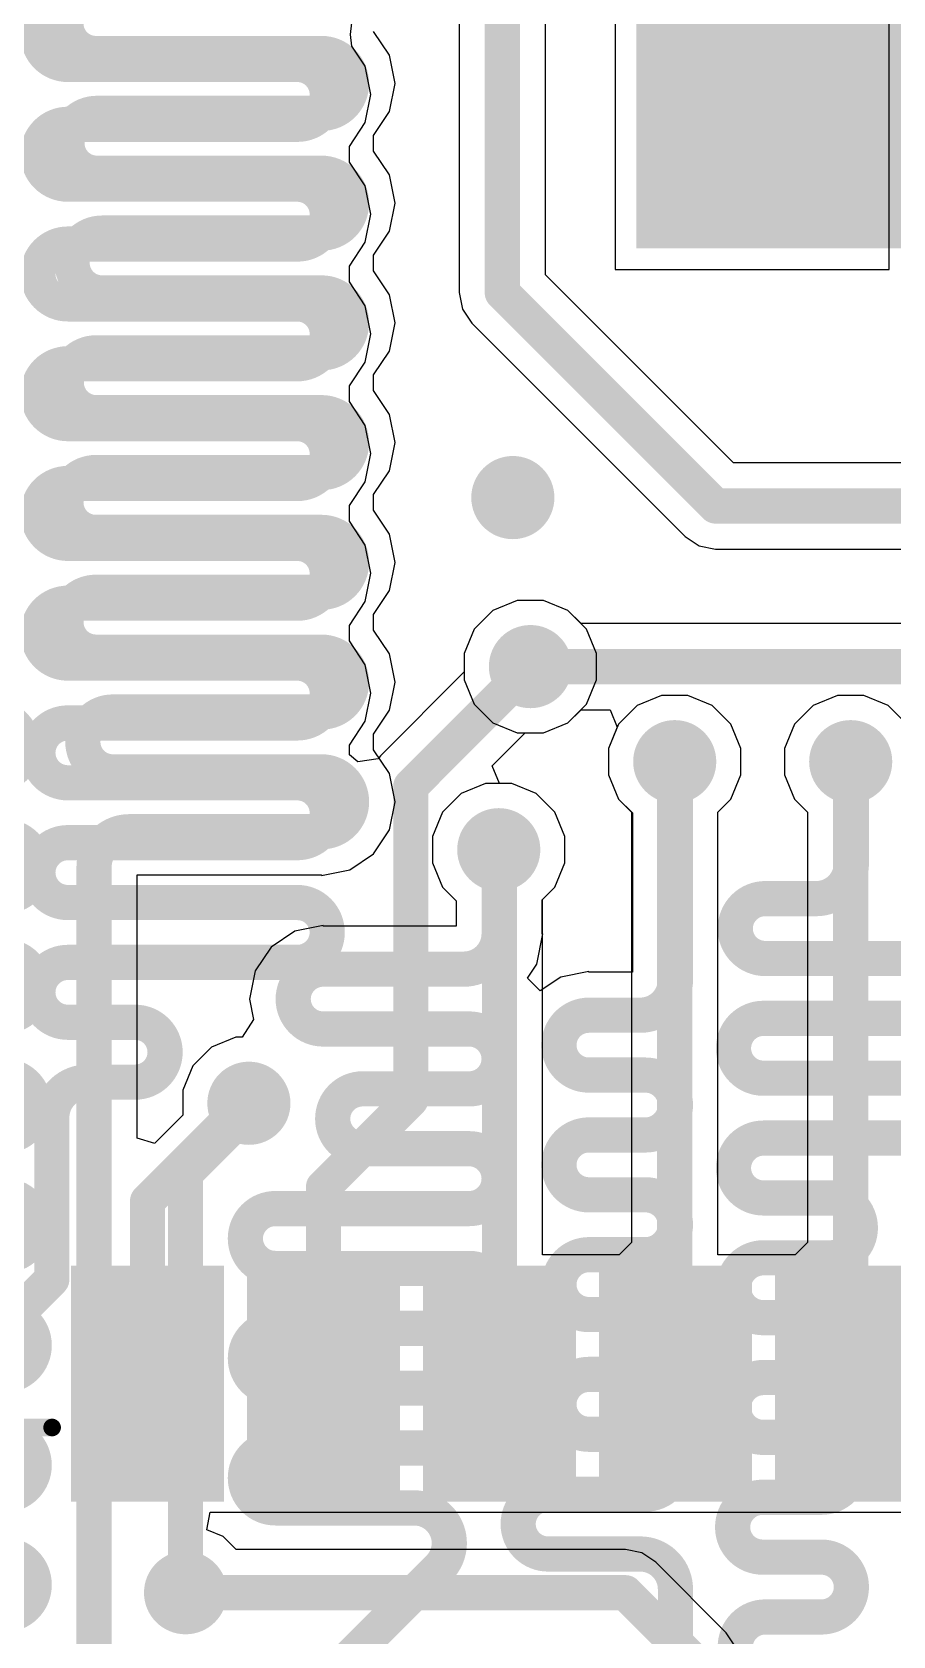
# Model space of a CAD drawing. Header units: millimetres. Extents: x -0.06 to 2.07, y -0.2 to 1.65.
# Drawn here: x 0.9334 to 1.178, y 0.5697 to 1.0252 of the extents above; entities that cross this region are included whole.
import ezdxf

# ---------------------------------------------------------------- set-up
doc = ezdxf.new("R2010")
doc.units = ezdxf.units.MM
doc.header["$MEASUREMENT"] = 0
for name, color, linetype in [('BottomLayer', 5, 'Continuous'), ('TopLayer', 1, 'Continuous'), ('TopOverlay', 2, 'Continuous'), ('TopPaste', 8, 'Continuous'), ('TopSolder', 216, 'Continuous'), ('ViaHoleLayer', 16, 'Continuous')]:
    doc.layers.add(name, color=color, linetype=linetype)

# ---------------------------------------------------------------- blocks, each defined once
blk = doc.blocks.new('41_SMD_M______5')
at = {"layer": 'TopLayer'}
for points in [[(-0.13189, 0.12244), (0.01378, 0.12244), (0.01378, -0.02323), (-0.13189, -0.02323)], [(-0.29252, -0.37913), (-0.29252, -0.32008), (-0.25709, -0.32008), (-0.25709, -0.37913)], [(-0.24252, -0.37913), (-0.24252, -0.32008), (-0.20709, -0.32008), (-0.20709, -0.37913)], [(-0.19252, -0.37913), (-0.19252, -0.32008), (-0.15709, -0.32008), (-0.15709, -0.37913)], [(-0.14252, -0.37913), (-0.14252, -0.32008), (-0.10709, -0.32008), (-0.10709, -0.37913)], [(-0.09252, -0.37913), (-0.09252, -0.32008), (-0.05709, -0.32008), (-0.05709, -0.37913)]]:
    blk.add_hatch(color=1, dxfattribs=at).paths.add_polyline_path(points)
at = {"layer": 'TopPaste'}
for points in [[(-0.13189, 0.12244), (0.01378, 0.12244), (0.01378, -0.02323), (-0.13189, -0.02323)], [(-0.29252, -0.37913), (-0.29252, -0.32008), (-0.25709, -0.32008), (-0.25709, -0.37913)], [(-0.24252, -0.37913), (-0.24252, -0.32008), (-0.20709, -0.32008), (-0.20709, -0.37913)], [(-0.19252, -0.37913), (-0.19252, -0.32008), (-0.15709, -0.32008), (-0.15709, -0.37913)], [(-0.14252, -0.37913), (-0.14252, -0.32008), (-0.10709, -0.32008), (-0.10709, -0.37913)], [(-0.09252, -0.37913), (-0.09252, -0.32008), (-0.05709, -0.32008), (-0.05709, -0.37913)]]:
    blk.add_hatch(color=8, dxfattribs=at).paths.add_polyline_path(points)
at = {"layer": 'TopSolder'}
for points in [[(-0.13589, 0.12644), (0.01778, 0.12644), (0.01778, -0.02723), (-0.13589, -0.02723)], [(-0.29652, -0.38313), (-0.29652, -0.31608), (-0.25309, -0.31608), (-0.25309, -0.38313)], [(-0.24652, -0.38313), (-0.24652, -0.31608), (-0.20309, -0.31608), (-0.20309, -0.38313)], [(-0.19652, -0.38313), (-0.19652, -0.31608), (-0.15309, -0.31608), (-0.15309, -0.38313)], [(-0.14652, -0.38313), (-0.14652, -0.31608), (-0.10309, -0.31608), (-0.10309, -0.38313)], [(-0.09652, -0.38313), (-0.09652, -0.31608), (-0.05309, -0.31608), (-0.05309, -0.38313)]]:
    blk.add_hatch(color=216, dxfattribs=at).paths.add_polyline_path(points)
at = {"layer": 'TopOverlay', "const_width": 0.005}
blk.add_lwpolyline([(-0.35684, -0.36208), (-0.30192, -0.36208)], dxfattribs=at)
at = {"layer": 'TopOverlay', "const_width": 0.0025}
blk.add_lwpolyline([(-0.30317, -0.36208, 1), (-0.30067, -0.36208, 1)], format="xyb", close=True, dxfattribs=at)

msp = doc.modelspace()

# ---------------------------------------------------------------- hatches: boundary and pattern name
at = {"layer": 'BottomLayer'}
h = msp.add_hatch(color=5, dxfattribs=at)
edge = h.paths.add_edge_path()
edge.add_arc((1.07, 0.893), 0.01181, 0, 360)
h = msp.add_hatch(color=5, dxfattribs=at)
edge = h.paths.add_edge_path()
edge.add_arc((1.075, 0.845), 0.01181, 0, 360)
h = msp.add_hatch(color=5, dxfattribs=at)
edge = h.paths.add_edge_path()
edge.add_arc((1.116, 0.818), 0.01181, 0, 360)
h = msp.add_hatch(color=5, dxfattribs=at)
edge = h.paths.add_edge_path()
edge.add_arc((1.166, 0.818), 0.01181, 0, 360)
h = msp.add_hatch(color=5, dxfattribs=at)
edge = h.paths.add_edge_path()
edge.add_arc((1.066, 0.793), 0.01181, 0, 360)
h = msp.add_hatch(color=5, dxfattribs=at)
edge = h.paths.add_edge_path()
edge.add_arc((0.995, 0.721), 0.01181, 0, 360)
h = msp.add_hatch(color=5, dxfattribs=at)
edge = h.paths.add_edge_path()
edge.add_arc((0.977, 0.582), 0.01181, 0, 360)
at = {"layer": 'TopLayer'}
h = msp.add_hatch(color=1, dxfattribs=at)
edge = h.paths.add_edge_path()
edge.add_arc((1.07, 0.893), 0.01181, 0, 360)
h = msp.add_hatch(color=1, dxfattribs=at)
edge = h.paths.add_edge_path()
edge.add_arc((1.075, 0.845), 0.01181, 0, 360)
h = msp.add_hatch(color=1, dxfattribs=at)
edge = h.paths.add_edge_path()
edge.add_arc((1.116, 0.818), 0.01181, 0, 360)
h = msp.add_hatch(color=1, dxfattribs=at)
edge = h.paths.add_edge_path()
edge.add_arc((1.166, 0.818), 0.01181, 0, 360)
h = msp.add_hatch(color=1, dxfattribs=at)
edge = h.paths.add_edge_path()
edge.add_arc((1.066, 0.793), 0.01181, 0, 360)
h = msp.add_hatch(color=1, dxfattribs=at)
edge = h.paths.add_edge_path()
edge.add_arc((0.995, 0.721), 0.01181, 0, 360)
h = msp.add_hatch(color=1, dxfattribs=at)
edge = h.paths.add_edge_path()
edge.add_arc((0.977, 0.582), 0.01181, 0, 360)
at = {"layer": 'ViaHoleLayer'}
h = msp.add_hatch(color=16, dxfattribs=at)
edge = h.paths.add_edge_path()
edge.add_arc((1.07, 0.893), 0.00591, 0, 360)
h = msp.add_hatch(color=16, dxfattribs=at)
edge = h.paths.add_edge_path()
edge.add_arc((1.075, 0.845), 0.00591, 0, 360)
h = msp.add_hatch(color=16, dxfattribs=at)
edge = h.paths.add_edge_path()
edge.add_arc((1.116, 0.818), 0.00591, 0, 360)
h = msp.add_hatch(color=16, dxfattribs=at)
edge = h.paths.add_edge_path()
edge.add_arc((1.166, 0.818), 0.00591, 0, 360)
h = msp.add_hatch(color=16, dxfattribs=at)
edge = h.paths.add_edge_path()
edge.add_arc((1.066, 0.793), 0.00591, 0, 360)
h = msp.add_hatch(color=16, dxfattribs=at)
edge = h.paths.add_edge_path()
edge.add_arc((0.995, 0.721), 0.00591, 0, 360)
h = msp.add_hatch(color=16, dxfattribs=at)
edge = h.paths.add_edge_path()
edge.add_arc((0.977, 0.582), 0.00591, 0, 360)

# ---------------------------------------------------------------- linework, layer by layer
at = {"layer": 'BottomLayer'}
for p, q in [((1.07924, 0.95628), (1.07924, 1.1)), ((1.05476, 1.09493), (1.05476, 0.95121)), ((1.03498, 1.01861), (1.03045, 1.02539)), ((1.03657, 1.01061), (1.03498, 1.01861)), ((1.03498, 1.00261), (1.03657, 1.01061)), ((1.03045, 0.99583), (1.03498, 1.00261)), ((1.03045, 0.99139), (1.03045, 0.99583)), ((1.03498, 0.98461), (1.03045, 0.99139)), ((1.03657, 0.97661), (1.03498, 0.98461)), ((1.03498, 0.96861), (1.03657, 0.97661)), ((1.03045, 0.96183), (1.03498, 0.96861)), ((1.03045, 0.95739), (1.03045, 0.96183)), ((1.03498, 0.95061), (1.03045, 0.95739)), ((1.13267, 0.90284), (1.07924, 0.95628)), ((1.03657, 0.94261), (1.03498, 0.95061)), ((1.05476, 0.95121), (1.0557, 0.94653)), ((1.0557, 0.94653), (1.05835, 0.94256)), ((1.03498, 0.93461), (1.03657, 0.94261)), ((1.05835, 0.94256), (1.11895, 0.88195)), ((1.03045, 0.92783), (1.03498, 0.93461)), ((1.03045, 0.92339), (1.03045, 0.92783)), ((1.03498, 0.91661), (1.03045, 0.92339)), ((1.03657, 0.90861), (1.03498, 0.91661)), ((1.03498, 0.90061), (1.03657, 0.90861)), ((1.52424, 0.90284), (1.13267, 0.90284)), ((1.03045, 0.89383), (1.03498, 0.90061)), ((1.03045, 0.88939), (1.03045, 0.89383)), ((1.03498, 0.88261), (1.03045, 0.88939)), ((1.03657, 0.87461), (1.03498, 0.88261)), ((1.11895, 0.88195), (1.12292, 0.8793)), ((1.12292, 0.8793), (1.12761, 0.87837)), ((1.03498, 0.86661), (1.03657, 0.87461)), ((1.12761, 0.87837), (1.52424, 0.87837)), ((1.03045, 0.85983), (1.03498, 0.86661)), ((1.06434, 0.86095), (1.05905, 0.85566)), ((1.07126, 0.86381), (1.06434, 0.86095)), ((1.07874, 0.86381), (1.07126, 0.86381)), ((1.08566, 0.86095), (1.07874, 0.86381)), ((1.08937, 0.85724), (1.08566, 0.86095)), ((1.03045, 0.85539), (1.03045, 0.85983)), ((1.595, 0.85724), (1.08937, 0.85724)), ((1.03498, 0.84861), (1.03045, 0.85539)), ((1.05905, 0.85566), (1.05619, 0.84874)), ((1.03657, 0.84061), (1.03498, 0.84861)), ((1.05619, 0.84874), (1.05619, 0.84126)), ((1.03498, 0.83261), (1.03657, 0.84061)), ((1.05619, 0.84126), (1.05905, 0.83434)), ((1.05905, 0.83434), (1.06434, 0.82905)), ((1.03045, 0.82583), (1.03498, 0.83261)), ((1.06434, 0.82905), (1.07126, 0.82619)), ((1.07874, 0.82619), (1.08566, 0.82905)), ((1.08566, 0.82905), (1.08937, 0.83276)), ((1.08937, 0.83276), (1.09763, 0.83276)), ((1.09763, 0.83276), (1.09968, 0.82776)), ((1.03045, 0.82139), (1.03045, 0.82583)), ((1.07126, 0.82619), (1.07874, 0.82619)), ((1.09968, 0.82776), (1.09719, 0.82174)), ((1.03498, 0.81461), (1.03045, 0.82139)), ((1.09719, 0.82174), (1.09719, 0.81426)), ((1.03657, 0.80661), (1.03498, 0.81461)), ((1.06226, 0.81181), (1.05534, 0.80895)), ((1.06974, 0.81181), (1.06226, 0.81181)), ((1.07666, 0.80895), (1.06974, 0.81181)), ((1.09719, 0.81426), (1.10005, 0.80734)), ((1.03498, 0.79861), (1.03657, 0.80661)), ((1.05534, 0.80895), (1.05005, 0.80366)), ((1.08195, 0.80366), (1.07666, 0.80895)), ((1.10005, 0.80734), (1.10396, 0.80344)), ((1.05005, 0.80366), (1.04719, 0.79674)), ((1.08481, 0.79674), (1.08195, 0.80366)), ((1.10396, 0.80344), (1.10396, 0.75824)), ((1.03045, 0.79183), (1.03498, 0.79861)), ((1.04719, 0.79674), (1.04719, 0.78926)), ((1.08481, 0.78926), (1.08481, 0.79674)), ((1.02367, 0.7873), (1.03045, 0.79183)), ((1.04719, 0.78926), (1.05005, 0.78234)), ((1.08195, 0.78234), (1.08481, 0.78926)), ((0.96323, 0.757), (0.96323, 0.78587)), ((0.96323, 0.78587), (1.01567, 0.78587)), ((1.01567, 0.78571), (1.02367, 0.7873)), ((1.01567, 0.78587), (1.01567, 0.78571)), ((1.05005, 0.78234), (1.05386, 0.77853)), ((1.07833, 0.77873), (1.08195, 0.78234)), ((1.05386, 0.77853), (1.05386, 0.77132)), ((1.07833, 0.76909), (1.07833, 0.77873)), ((1.00809, 0.7699), (1.00131, 0.76537)), ((1.01609, 0.77149), (1.00809, 0.7699)), ((1.01609, 0.77132), (1.01609, 0.77149)), ((1.05386, 0.77132), (1.01609, 0.77132)), ((1.00131, 0.76537), (0.99677, 0.75859)), ((1.07682, 0.7605), (1.07853, 0.76909)), ((1.07853, 0.76909), (1.07833, 0.76909)), ((0.96323, 0.71108), (0.96323, 0.757)), ((0.99677, 0.75859), (0.99518, 0.75059)), ((1.07416, 0.75651), (1.07682, 0.7605)), ((1.07776, 0.75291), (1.07416, 0.75651)), ((1.0836, 0.75681), (1.07776, 0.75291)), ((1.0916, 0.7584), (1.0836, 0.75681)), ((1.0916, 0.75824), (1.0916, 0.7584)), ((1.10396, 0.75824), (1.0916, 0.75824)), ((0.99518, 0.75059), (0.99633, 0.74481)), ((0.99633, 0.74481), (0.99308, 0.73981)), ((0.99126, 0.73981), (0.98434, 0.73695)), ((0.99308, 0.73981), (0.99126, 0.73981)), ((0.98434, 0.73695), (0.97905, 0.73166)), ((0.97905, 0.73166), (0.97619, 0.72474)), ((0.97619, 0.72474), (0.97619, 0.71758)), ((0.97619, 0.71758), (0.96835, 0.70974)), ((0.96823, 0.70957), (0.96323, 0.71108)), ((0.96835, 0.70974), (0.96823, 0.70957))]:
    msp.add_line(p, q, dxfattribs=at)
at = {"layer": 'BottomLayer', "const_width": 0.01}
for points in [[(1.067, 0.95121), (1.067, 1.1)], [(0.9515, 1.01911), (1.01567, 1.01911)], [(0.95181, 1.00211), (1.01567, 1.00211)], [(0.95181, 0.98511), (1.01567, 0.98511)], [(0.95327, 0.96811), (1.01567, 0.96811)], [(0.95327, 0.95111), (1.01567, 0.95111)], [(1.067, 0.95121), (1.12761, 0.89061)], [(0.95162, 0.93411), (1.01567, 0.93411)], [(0.95162, 0.91711), (1.01567, 0.91711)], [(0.9515, 0.90011), (1.01567, 0.90011)], [(1.065, 0.893), (1.07, 0.893)], [(1.12761, 0.89061), (1.53861, 0.89061)], [(0.9515, 0.88311), (1.01567, 0.88311)], [(0.95152, 0.86611), (1.01567, 0.86611)], [(0.95152, 0.84911), (1.01567, 0.84911)], [(1.075, 0.845), (1.595, 0.845)], [(0.95632, 0.83211), (1.01567, 0.83211)], [(0.95632, 0.81511), (1.01567, 0.81511)], [(1.1162, 0.796), (1.1162, 0.818)], [(1.1662, 0.80954), (1.1662, 0.818)], [(1.1662, 0.78911), (1.1662, 0.80954)], [(0.961, 0.79811), (1.01567, 0.79811)], [(1.0661, 0.79291), (1.0661, 0.793)], [(1.0661, 0.76909), (1.0661, 0.79291)], [(1.1162, 0.756), (1.1162, 0.796)], [(0.951, 0.757), (0.951, 0.78811)], [(1.1417, 0.77911), (1.1562, 0.77911)], [(1.1417, 0.76211), (1.1907, 0.76211)], [(0.951, 0.553), (0.951, 0.757)], [(1.01609, 0.75909), (1.0561, 0.75909)], [(1.01609, 0.74209), (1.0576, 0.74209)], [(1.0916, 0.746), (1.1062, 0.746)], [(1.1412, 0.74511), (1.1907, 0.74511)], [(1.0916, 0.729), (1.1077, 0.729)], [(1.02731, 0.72509), (1.0576, 0.72509)], [(1.1412, 0.72811), (1.1907, 0.72811)], [(0.995, 0.71908), (0.995, 0.721)], [(0.977, 0.70108), (0.995, 0.71908)], [(1.0916, 0.712), (1.1077, 0.712)], [(1.1412, 0.71111), (1.1907, 0.71111)], [(1.02731, 0.70809), (1.0576, 0.70809)], [(0.977, 0.582), (0.977, 0.70108)], [(1.0916, 0.695), (1.1077, 0.695)], [(1.1412, 0.69411), (1.16025, 0.69411)], [(1.0025, 0.69109), (1.0576, 0.69109)], [(1.0025, 0.67409), (1.0576, 0.67409)], [(1.0916, 0.678), (1.1077, 0.678)], [(1.1412, 0.67711), (1.16025, 0.67711)], [(1.0916, 0.661), (1.1077, 0.661)], [(1.1412, 0.66011), (1.1577, 0.66011)], [(1.0025, 0.65709), (1.0576, 0.65709)], [(1.0916, 0.644), (1.1077, 0.644)], [(1.1412, 0.64311), (1.1577, 0.64311)], [(1.0025, 0.64009), (1.0576, 0.64009)], [(1.0916, 0.627), (1.1077, 0.627)], [(1.1412, 0.62611), (1.1577, 0.62611)], [(1.0025, 0.62309), (1.0576, 0.62309)], [(1.08001, 0.61), (1.1077, 0.61)], [(1.0025, 0.60609), (1.04195, 0.60609)], [(1.14095, 0.60911), (1.1577, 0.60911)], [(1.08001, 0.593), (1.1062, 0.593)], [(1.14095, 0.59211), (1.1577, 0.59211)], [(1.04109, 0.58109), (1.04902, 0.58902)], [(1.1162, 0.578), (1.1162, 0.583)], [(1.034, 0.574), (1.04109, 0.58109)], [(1.1162, 0.5748), (1.1162, 0.578)], [(0.989, 0.529), (1.034, 0.574)], [(1.1162, 0.54249), (1.1162, 0.5748)], [(1.1417, 0.57511), (1.1577, 0.57511)]]:
    msp.add_lwpolyline(points, dxfattribs=at)
for points in [[(0.9515, 1.01911, -1), (0.9515, 1.03611)], [(1.01567, 1.01911, -1), (1.01567, 1.00211)], [(0.95181, 0.98511, -1), (0.95181, 1.00211)], [(1.01567, 0.98511, -1), (1.01567, 0.96811)], [(0.95327, 0.95111, -1), (0.95327, 0.96811)], [(1.01567, 0.95111, -1), (1.01567, 0.93411)], [(0.95162, 0.91711, -1), (0.95162, 0.93411)], [(1.01567, 0.91711, -1), (1.01567, 0.90011)], [(0.9515, 0.88311, -1), (0.9515, 0.90011)], [(1.01567, 0.88311, -1), (1.01567, 0.86611)], [(0.95152, 0.84911, -1), (0.95152, 0.86611)], [(1.01567, 0.84911, -1), (1.01567, 0.83211)], [(0.92232, 0.83074, -1), (0.92232, 0.81374)], [(0.95632, 0.81511, -1), (0.95632, 0.83211)], [(1.01567, 0.81511, -1), (1.01567, 0.79811)], [(0.9255, 0.79674, -1), (0.9255, 0.77974)], [(0.951, 0.78811, -0.414214), (0.961, 0.79811)], [(1.1662, 0.78911, -0.414214), (1.1562, 0.77911)], [(1.1417, 0.76211, -1), (1.1417, 0.77911)], [(1.0661, 0.76909, -0.414214), (1.0561, 0.75909)], [(0.9255, 0.76274, -1), (0.9255, 0.74574)], [(1.01609, 0.74209, -1), (1.01609, 0.75909)], [(1.1162, 0.756, -0.414214), (1.1062, 0.746)], [(1.0576, 0.74209, -1), (1.0576, 0.72509)], [(1.0916, 0.729, -1), (1.0916, 0.746)], [(1.1412, 0.72811, -1), (1.1412, 0.74511)], [(0.9255, 0.72874, -1), (0.9255, 0.71174)], [(1.1077, 0.729, -1), (1.1077, 0.712)], [(1.02731, 0.70809, -1), (1.02731, 0.72509)], [(1.0916, 0.695, -1), (1.0916, 0.712)], [(1.1412, 0.69411, -1), (1.1412, 0.71111)], [(1.0576, 0.70809, -1), (1.0576, 0.69109)], [(0.9255, 0.69474, -1), (0.9255, 0.67774)], [(1.1077, 0.695, -1), (1.1077, 0.678)], [(1.16025, 0.69411, -1), (1.16025, 0.67711)], [(1.0025, 0.67409, -1), (1.0025, 0.69109)], [(1.0576, 0.67409, -1), (1.0576, 0.65709)], [(1.0916, 0.661, -1), (1.0916, 0.678)], [(1.1412, 0.66011, -1), (1.1412, 0.67711)], [(0.9255, 0.66074, -1), (0.9255, 0.64374)], [(1.1077, 0.661, -1), (1.1077, 0.644)], [(1.1577, 0.66011, -1), (1.1577, 0.64311)], [(1.0025, 0.64009, -1), (1.0025, 0.65709)], [(1.0916, 0.627, -1), (1.0916, 0.644)], [(1.1412, 0.62611, -1), (1.1412, 0.64311)], [(1.0576, 0.64009, -1), (1.0576, 0.62309)], [(0.9255, 0.62674, -1), (0.9255, 0.60974)], [(1.1077, 0.627, -1), (1.1077, 0.61)], [(1.1577, 0.62611, -1), (1.1577, 0.60911)], [(1.0025, 0.60609, -1), (1.0025, 0.62309)], [(1.08001, 0.593, -1), (1.08001, 0.61)], [(1.04195, 0.60609, -0.668181), (1.04902, 0.58902)], [(1.14095, 0.59211, -1), (1.14095, 0.60911)], [(0.9255, 0.59274, -1), (0.9255, 0.57574)], [(1.1062, 0.593, -0.414214), (1.1162, 0.583)], [(1.1577, 0.59211, -1), (1.1577, 0.57511)], [(1.1417, 0.55811, -1), (1.1417, 0.57511)]]:
    msp.add_lwpolyline(points, format="xyb", dxfattribs=at)
at = {"layer": 'BottomLayer', "const_width": 0.005}
for points in [[(0.949, 1.01911, 1), (0.954, 1.01911, 1)], [(0.949, 1.01911, 1), (0.954, 1.01911, 1)], [(1.01317, 1.01911, 1), (1.01817, 1.01911, 1)], [(1.01317, 1.01911, 1), (1.01817, 1.01911, 1)], [(0.94931, 1.00211, 1), (0.95431, 1.00211, 1)], [(0.94931, 1.00211, 1), (0.95431, 1.00211, 1)], [(1.01317, 1.00211, 1), (1.01817, 1.00211, 1)], [(1.01317, 1.00211, 1), (1.01817, 1.00211, 1)], [(0.94931, 0.98511, 1), (0.95431, 0.98511, 1)], [(0.94931, 0.98511, 1), (0.95431, 0.98511, 1)], [(1.01317, 0.98511, 1), (1.01817, 0.98511, 1)], [(1.01317, 0.98511, 1), (1.01817, 0.98511, 1)], [(0.95077, 0.96811, 1), (0.95577, 0.96811, 1)], [(0.95077, 0.96811, 1), (0.95577, 0.96811, 1)], [(1.01317, 0.96811, 1), (1.01817, 0.96811, 1)], [(1.01317, 0.96811, 1), (1.01817, 0.96811, 1)], [(0.95077, 0.95111, 1), (0.95577, 0.95111, 1)], [(0.95077, 0.95111, 1), (0.95577, 0.95111, 1)], [(1.01317, 0.95111, 1), (1.01817, 0.95111, 1)], [(1.01317, 0.95111, 1), (1.01817, 0.95111, 1)], [(1.0645, 0.95121, 1), (1.0695, 0.95121, 1)], [(1.0645, 0.95121, 1), (1.0695, 0.95121, 1)], [(0.94912, 0.93411, 1), (0.95412, 0.93411, 1)], [(0.94912, 0.93411, 1), (0.95412, 0.93411, 1)], [(1.01317, 0.93411, 1), (1.01817, 0.93411, 1)], [(1.01317, 0.93411, 1), (1.01817, 0.93411, 1)], [(0.94912, 0.91711, 1), (0.95412, 0.91711, 1)], [(0.94912, 0.91711, 1), (0.95412, 0.91711, 1)], [(1.01317, 0.91711, 1), (1.01817, 0.91711, 1)], [(1.01317, 0.91711, 1), (1.01817, 0.91711, 1)], [(0.949, 0.90011, 1), (0.954, 0.90011, 1)], [(0.949, 0.90011, 1), (0.954, 0.90011, 1)], [(1.01317, 0.90011, 1), (1.01817, 0.90011, 1)], [(1.01317, 0.90011, 1), (1.01817, 0.90011, 1)], [(1.0625, 0.893, 1), (1.0675, 0.893, 1)], [(1.0675, 0.893, 1), (1.0725, 0.893, 1)], [(1.12511, 0.89061, 1), (1.13011, 0.89061, 1)], [(1.12511, 0.89061, 1), (1.13011, 0.89061, 1)], [(0.949, 0.88311, 1), (0.954, 0.88311, 1)], [(0.949, 0.88311, 1), (0.954, 0.88311, 1)], [(1.01317, 0.88311, 1), (1.01817, 0.88311, 1)], [(1.01317, 0.88311, 1), (1.01817, 0.88311, 1)], [(0.94902, 0.86611, 1), (0.95402, 0.86611, 1)], [(0.94902, 0.86611, 1), (0.95402, 0.86611, 1)], [(1.01317, 0.86611, 1), (1.01817, 0.86611, 1)], [(1.01317, 0.86611, 1), (1.01817, 0.86611, 1)], [(0.94902, 0.84911, 1), (0.95402, 0.84911, 1)], [(0.94902, 0.84911, 1), (0.95402, 0.84911, 1)], [(1.01317, 0.84911, 1), (1.01817, 0.84911, 1)], [(1.01317, 0.84911, 1), (1.01817, 0.84911, 1)], [(1.0725, 0.845, 1), (1.0775, 0.845, 1)], [(0.95382, 0.83211, 1), (0.95882, 0.83211, 1)], [(0.95382, 0.83211, 1), (0.95882, 0.83211, 1)], [(1.01317, 0.83211, 1), (1.01817, 0.83211, 1)], [(1.01317, 0.83211, 1), (1.01817, 0.83211, 1)], [(0.95382, 0.81511, 1), (0.95882, 0.81511, 1)], [(0.95382, 0.81511, 1), (0.95882, 0.81511, 1)], [(1.01317, 0.81511, 1), (1.01817, 0.81511, 1)], [(1.01317, 0.81511, 1), (1.01817, 0.81511, 1)], [(1.1137, 0.818, 1), (1.1187, 0.818, 1)], [(1.1637, 0.818, 1), (1.1687, 0.818, 1)], [(1.1637, 0.80954, 1), (1.1687, 0.80954, 1)], [(1.1637, 0.80954, 1), (1.1687, 0.80954, 1)], [(0.9585, 0.79811, 1), (0.9635, 0.79811, 1)], [(0.9585, 0.79811, 1), (0.9635, 0.79811, 1)], [(1.01317, 0.79811, 1), (1.01817, 0.79811, 1)], [(1.01317, 0.79811, 1), (1.01817, 0.79811, 1)], [(1.0636, 0.793, 1), (1.0686, 0.793, 1)], [(1.0636, 0.79291, 1), (1.0686, 0.79291, 1)], [(1.0636, 0.79291, 1), (1.0686, 0.79291, 1)], [(1.1137, 0.796, 1), (1.1187, 0.796, 1)], [(1.1137, 0.796, 1), (1.1187, 0.796, 1)], [(0.9485, 0.78811, 1), (0.9535, 0.78811, 1)], [(0.9485, 0.78811, 1), (0.9535, 0.78811, 1)], [(1.1637, 0.78911, 1), (1.1687, 0.78911, 1)], [(1.1637, 0.78911, 1), (1.1687, 0.78911, 1)], [(1.1392, 0.77911, 1), (1.1442, 0.77911, 1)], [(1.1392, 0.77911, 1), (1.1442, 0.77911, 1)], [(1.1537, 0.77911, 1), (1.1587, 0.77911, 1)], [(1.1537, 0.77911, 1), (1.1587, 0.77911, 1)], [(1.0636, 0.76909, 1), (1.0686, 0.76909, 1)], [(1.0636, 0.76909, 1), (1.0686, 0.76909, 1)], [(1.1392, 0.76211, 1), (1.1442, 0.76211, 1)], [(1.1392, 0.76211, 1), (1.1442, 0.76211, 1)], [(0.9485, 0.757, 1), (0.9535, 0.757, 1)], [(0.9485, 0.757, 1), (0.9535, 0.757, 1)], [(1.01359, 0.75909, 1), (1.01859, 0.75909, 1)], [(1.01359, 0.75909, 1), (1.01859, 0.75909, 1)], [(1.0536, 0.75909, 1), (1.0586, 0.75909, 1)], [(1.0536, 0.75909, 1), (1.0586, 0.75909, 1)], [(1.1137, 0.756, 1), (1.1187, 0.756, 1)], [(1.1137, 0.756, 1), (1.1187, 0.756, 1)], [(1.01359, 0.74209, 1), (1.01859, 0.74209, 1)], [(1.01359, 0.74209, 1), (1.01859, 0.74209, 1)], [(1.0551, 0.74209, 1), (1.0601, 0.74209, 1)], [(1.0551, 0.74209, 1), (1.0601, 0.74209, 1)], [(1.0891, 0.746, 1), (1.0941, 0.746, 1)], [(1.0891, 0.746, 1), (1.0941, 0.746, 1)], [(1.1037, 0.746, 1), (1.1087, 0.746, 1)], [(1.1037, 0.746, 1), (1.1087, 0.746, 1)], [(1.1387, 0.74511, 1), (1.1437, 0.74511, 1)], [(1.1387, 0.74511, 1), (1.1437, 0.74511, 1)], [(1.0891, 0.729, 1), (1.0941, 0.729, 1)], [(1.0891, 0.729, 1), (1.0941, 0.729, 1)], [(1.1052, 0.729, 1), (1.1102, 0.729, 1)], [(1.1052, 0.729, 1), (1.1102, 0.729, 1)], [(1.02481, 0.72509, 1), (1.02981, 0.72509, 1)], [(1.02481, 0.72509, 1), (1.02981, 0.72509, 1)], [(1.0551, 0.72509, 1), (1.0601, 0.72509, 1)], [(1.0551, 0.72509, 1), (1.0601, 0.72509, 1)], [(1.1387, 0.72811, 1), (1.1437, 0.72811, 1)], [(1.1387, 0.72811, 1), (1.1437, 0.72811, 1)], [(0.9925, 0.721, 1), (0.9975, 0.721, 1)], [(0.9925, 0.71908, 1), (0.9975, 0.71908, 1)], [(0.9925, 0.71908, 1), (0.9975, 0.71908, 1)], [(1.0891, 0.712, 1), (1.0941, 0.712, 1)], [(1.0891, 0.712, 1), (1.0941, 0.712, 1)], [(1.1052, 0.712, 1), (1.1102, 0.712, 1)], [(1.1052, 0.712, 1), (1.1102, 0.712, 1)], [(1.1387, 0.71111, 1), (1.1437, 0.71111, 1)], [(1.1387, 0.71111, 1), (1.1437, 0.71111, 1)], [(1.02481, 0.70809, 1), (1.02981, 0.70809, 1)], [(1.02481, 0.70809, 1), (1.02981, 0.70809, 1)], [(1.0551, 0.70809, 1), (1.0601, 0.70809, 1)], [(1.0551, 0.70809, 1), (1.0601, 0.70809, 1)], [(0.9745, 0.70108, 1), (0.9795, 0.70108, 1)], [(0.9745, 0.70108, 1), (0.9795, 0.70108, 1)], [(1.0891, 0.695, 1), (1.0941, 0.695, 1)], [(1.0891, 0.695, 1), (1.0941, 0.695, 1)], [(1.1052, 0.695, 1), (1.1102, 0.695, 1)], [(1.1052, 0.695, 1), (1.1102, 0.695, 1)], [(1.1387, 0.69411, 1), (1.1437, 0.69411, 1)], [(1.1387, 0.69411, 1), (1.1437, 0.69411, 1)], [(1.15775, 0.69411, 1), (1.16275, 0.69411, 1)], [(1.15775, 0.69411, 1), (1.16275, 0.69411, 1)], [(1, 0.69109, 1), (1.005, 0.69109, 1)], [(1, 0.69109, 1), (1.005, 0.69109, 1)], [(1.0551, 0.69109, 1), (1.0601, 0.69109, 1)], [(1.0551, 0.69109, 1), (1.0601, 0.69109, 1)], [(1, 0.67409, 1), (1.005, 0.67409, 1)], [(1, 0.67409, 1), (1.005, 0.67409, 1)], [(1.0551, 0.67409, 1), (1.0601, 0.67409, 1)], [(1.0551, 0.67409, 1), (1.0601, 0.67409, 1)], [(1.0891, 0.678, 1), (1.0941, 0.678, 1)], [(1.0891, 0.678, 1), (1.0941, 0.678, 1)], [(1.1052, 0.678, 1), (1.1102, 0.678, 1)], [(1.1052, 0.678, 1), (1.1102, 0.678, 1)], [(1.1387, 0.67711, 1), (1.1437, 0.67711, 1)], [(1.1387, 0.67711, 1), (1.1437, 0.67711, 1)], [(1.15775, 0.67711, 1), (1.16275, 0.67711, 1)], [(1.15775, 0.67711, 1), (1.16275, 0.67711, 1)], [(1.0891, 0.661, 1), (1.0941, 0.661, 1)], [(1.0891, 0.661, 1), (1.0941, 0.661, 1)], [(1.1052, 0.661, 1), (1.1102, 0.661, 1)], [(1.1052, 0.661, 1), (1.1102, 0.661, 1)], [(1.1387, 0.66011, 1), (1.1437, 0.66011, 1)], [(1.1387, 0.66011, 1), (1.1437, 0.66011, 1)], [(1.1552, 0.66011, 1), (1.1602, 0.66011, 1)], [(1.1552, 0.66011, 1), (1.1602, 0.66011, 1)], [(1, 0.65709, 1), (1.005, 0.65709, 1)], [(1, 0.65709, 1), (1.005, 0.65709, 1)], [(1.0551, 0.65709, 1), (1.0601, 0.65709, 1)], [(1.0551, 0.65709, 1), (1.0601, 0.65709, 1)], [(1.0891, 0.644, 1), (1.0941, 0.644, 1)], [(1.0891, 0.644, 1), (1.0941, 0.644, 1)], [(1.1052, 0.644, 1), (1.1102, 0.644, 1)], [(1.1052, 0.644, 1), (1.1102, 0.644, 1)], [(1.1387, 0.64311, 1), (1.1437, 0.64311, 1)], [(1.1387, 0.64311, 1), (1.1437, 0.64311, 1)], [(1.1552, 0.64311, 1), (1.1602, 0.64311, 1)], [(1.1552, 0.64311, 1), (1.1602, 0.64311, 1)], [(1, 0.64009, 1), (1.005, 0.64009, 1)], [(1, 0.64009, 1), (1.005, 0.64009, 1)], [(1.0551, 0.64009, 1), (1.0601, 0.64009, 1)], [(1.0551, 0.64009, 1), (1.0601, 0.64009, 1)], [(1.0891, 0.627, 1), (1.0941, 0.627, 1)], [(1.0891, 0.627, 1), (1.0941, 0.627, 1)], [(1.1052, 0.627, 1), (1.1102, 0.627, 1)], [(1.1052, 0.627, 1), (1.1102, 0.627, 1)], [(1.1387, 0.62611, 1), (1.1437, 0.62611, 1)], [(1.1387, 0.62611, 1), (1.1437, 0.62611, 1)], [(1.1552, 0.62611, 1), (1.1602, 0.62611, 1)], [(1.1552, 0.62611, 1), (1.1602, 0.62611, 1)], [(1, 0.62309, 1), (1.005, 0.62309, 1)], [(1, 0.62309, 1), (1.005, 0.62309, 1)], [(1.0551, 0.62309, 1), (1.0601, 0.62309, 1)], [(1.0551, 0.62309, 1), (1.0601, 0.62309, 1)], [(1.07751, 0.61, 1), (1.08251, 0.61, 1)], [(1.07751, 0.61, 1), (1.08251, 0.61, 1)], [(1.1052, 0.61, 1), (1.1102, 0.61, 1)], [(1.1052, 0.61, 1), (1.1102, 0.61, 1)], [(1, 0.60609, 1), (1.005, 0.60609, 1)], [(1, 0.60609, 1), (1.005, 0.60609, 1)], [(1.03945, 0.60609, 1), (1.04445, 0.60609, 1)], [(1.03945, 0.60609, 1), (1.04445, 0.60609, 1)], [(1.13845, 0.60911, 1), (1.14345, 0.60911, 1)], [(1.13845, 0.60911, 1), (1.14345, 0.60911, 1)], [(1.1552, 0.60911, 1), (1.1602, 0.60911, 1)], [(1.1552, 0.60911, 1), (1.1602, 0.60911, 1)], [(1.07751, 0.593, 1), (1.08251, 0.593, 1)], [(1.07751, 0.593, 1), (1.08251, 0.593, 1)], [(1.1037, 0.593, 1), (1.1087, 0.593, 1)], [(1.1037, 0.593, 1), (1.1087, 0.593, 1)], [(1.13845, 0.59211, 1), (1.14345, 0.59211, 1)], [(1.13845, 0.59211, 1), (1.14345, 0.59211, 1)], [(1.1552, 0.59211, 1), (1.1602, 0.59211, 1)], [(1.1552, 0.59211, 1), (1.1602, 0.59211, 1)], [(1.04652, 0.58902, 1), (1.05152, 0.58902, 1)], [(1.04652, 0.58902, 1), (1.05152, 0.58902, 1)], [(1.1137, 0.583, 1), (1.1187, 0.583, 1)], [(1.1137, 0.583, 1), (1.1187, 0.583, 1)], [(0.9745, 0.582, 1), (0.9795, 0.582, 1)], [(1.03859, 0.58109, 1), (1.04359, 0.58109, 1)], [(1.03859, 0.58109, 1), (1.04359, 0.58109, 1)], [(1.1137, 0.578, 1), (1.1187, 0.578, 1)], [(1.1137, 0.578, 1), (1.1187, 0.578, 1)], [(1.0315, 0.574, 1), (1.0365, 0.574, 1)], [(1.0315, 0.574, 1), (1.0365, 0.574, 1)], [(1.1137, 0.5748, 1), (1.1187, 0.5748, 1)], [(1.1137, 0.5748, 1), (1.1187, 0.5748, 1)], [(1.1392, 0.57511, 1), (1.1442, 0.57511, 1)], [(1.1392, 0.57511, 1), (1.1442, 0.57511, 1)], [(1.1552, 0.57511, 1), (1.1602, 0.57511, 1)], [(1.1552, 0.57511, 1), (1.1602, 0.57511, 1)]]:
    msp.add_lwpolyline(points, format="xyb", close=True, dxfattribs=at)
at = {"layer": 'TopLayer'}
for p, q in [((1.09911, 1.03561), (1.09911, 0.95777)), ((1.17694, 0.95777), (1.17694, 1.03561)), ((1.02383, 1.0245), (1.02427, 1.02781)), ((1.02427, 1.02119), (1.02383, 1.0245)), ((1.02807, 1.0155), (1.02427, 1.02119)), ((1.02966, 1.0075), (1.02807, 1.0155)), ((1.02807, 0.9995), (1.02966, 1.0075)), ((1.02354, 0.99272), (1.02807, 0.9995)), ((1.02354, 0.98828), (1.02354, 0.99272)), ((1.02807, 0.9815), (1.02354, 0.98828)), ((1.02966, 0.9735), (1.02807, 0.9815)), ((1.02807, 0.9655), (1.02966, 0.9735)), ((1.02354, 0.95872), (1.02807, 0.9655)), ((1.02354, 0.95428), (1.02354, 0.95872)), ((1.09911, 0.95777), (1.17694, 0.95777)), ((1.02807, 0.9475), (1.02354, 0.95428)), ((1.02966, 0.9395), (1.02807, 0.9475)), ((1.02807, 0.9315), (1.02966, 0.9395)), ((1.02354, 0.92472), (1.02807, 0.9315)), ((1.02354, 0.92028), (1.02354, 0.92472)), ((1.02807, 0.9135), (1.02354, 0.92028)), ((1.02966, 0.9055), (1.02807, 0.9135)), ((1.02807, 0.8975), (1.02966, 0.9055)), ((1.02354, 0.89072), (1.02807, 0.8975)), ((1.02354, 0.88628), (1.02354, 0.89072)), ((1.02807, 0.8795), (1.02354, 0.88628)), ((1.02966, 0.8715), (1.02807, 0.8795)), ((1.02807, 0.8635), (1.02966, 0.8715)), ((1.02354, 0.85672), (1.02807, 0.8635)), ((1.06434, 0.86095), (1.05905, 0.85566)), ((1.07126, 0.86381), (1.06434, 0.86095)), ((1.07874, 0.86381), (1.07126, 0.86381)), ((1.08566, 0.86095), (1.07874, 0.86381)), ((1.09095, 0.85566), (1.08566, 0.86095)), ((1.02354, 0.85228), (1.02354, 0.85672)), ((1.02807, 0.8455), (1.02354, 0.85228)), ((1.05905, 0.85566), (1.05619, 0.84874)), ((1.09381, 0.84874), (1.09095, 0.85566)), ((1.05619, 0.84874), (1.05619, 0.84349)), ((1.09381, 0.84126), (1.09381, 0.84874)), ((1.02966, 0.8375), (1.02807, 0.8455)), ((1.05619, 0.84349), (1.03235, 0.81965)), ((1.09095, 0.83434), (1.09381, 0.84126)), ((1.02807, 0.8295), (1.02966, 0.8375)), ((1.08566, 0.82905), (1.09095, 0.83434)), ((1.10534, 0.83395), (1.10005, 0.82866)), ((1.11226, 0.83681), (1.10534, 0.83395)), ((1.11974, 0.83681), (1.11226, 0.83681)), ((1.12666, 0.83395), (1.11974, 0.83681)), ((1.13195, 0.82866), (1.12666, 0.83395)), ((1.15534, 0.83395), (1.15005, 0.82866)), ((1.16226, 0.83681), (1.15534, 0.83395)), ((1.16974, 0.83681), (1.16226, 0.83681)), ((1.17666, 0.83395), (1.16974, 0.83681)), ((1.18195, 0.82866), (1.17666, 0.83395)), ((1.02354, 0.82272), (1.02807, 0.8295)), ((1.07874, 0.82619), (1.08566, 0.82905)), ((1.06411, 0.81681), (1.07349, 0.82619)), ((1.07349, 0.82619), (1.07874, 0.82619)), ((1.10005, 0.82866), (1.09719, 0.82174)), ((1.13481, 0.82174), (1.13195, 0.82866)), ((1.15005, 0.82866), (1.14719, 0.82174)), ((1.02354, 0.81993), (1.02354, 0.82272)), ((1.02599, 0.81792), (1.02354, 0.81993)), ((1.09719, 0.82174), (1.09719, 0.81426)), ((1.13481, 0.81426), (1.13481, 0.82174)), ((1.14719, 0.82174), (1.14719, 0.81426)), ((1.03177, 0.81879), (1.02599, 0.81792)), ((1.03235, 0.81965), (1.03177, 0.81879)), ((1.06619, 0.81181), (1.06411, 0.81681)), ((1.06974, 0.81181), (1.06619, 0.81181)), ((1.07666, 0.80895), (1.06974, 0.81181)), ((1.09719, 0.81426), (1.10005, 0.80734)), ((1.13195, 0.80734), (1.13481, 0.81426)), ((1.14719, 0.81426), (1.15005, 0.80734)), ((1.08195, 0.80366), (1.07666, 0.80895)), ((1.10005, 0.80734), (1.10376, 0.80363)), ((1.12824, 0.80363), (1.13195, 0.80734)), ((1.15005, 0.80734), (1.15376, 0.80363)), ((1.08481, 0.79674), (1.08195, 0.80366)), ((1.10376, 0.80363), (1.10376, 0.68146)), ((1.12824, 0.67792), (1.12824, 0.80363)), ((1.15376, 0.80363), (1.15376, 0.68146)), ((1.08481, 0.78926), (1.08481, 0.79674)), ((1.08195, 0.78234), (1.08481, 0.78926)), ((1.07843, 0.77883), (1.08195, 0.78234)), ((1.07843, 0.67792), (1.07843, 0.77883)), ((1.10376, 0.68146), (1.10023, 0.67792)), ((1.15376, 0.68146), (1.15023, 0.67792)), ((1.08648, 0.67792), (1.07843, 0.67792)), ((1.09148, 0.67792), (1.08648, 0.67792)), ((1.10023, 0.67792), (1.09148, 0.67792)), ((1.13648, 0.67792), (1.12824, 0.67792)), ((1.14148, 0.67792), (1.13648, 0.67792)), ((1.15023, 0.67792), (1.14148, 0.67792)), ((0.98302, 0.59987), (0.98402, 0.60487)), ((0.98402, 0.60487), (0.99091, 0.60487)), ((0.99091, 0.60487), (0.99091, 0.60487)), ((0.99091, 0.60487), (0.99148, 0.60487)), ((0.99148, 0.60487), (0.99148, 0.60487)), ((0.99148, 0.60487), (1.04091, 0.60487)), ((1.04091, 0.60487), (1.04091, 0.60487)), ((1.04091, 0.60487), (1.04148, 0.60487)), ((1.04148, 0.60487), (1.04148, 0.60487)), ((1.04148, 0.60487), (1.08648, 0.60487)), ((1.08648, 0.60487), (1.09091, 0.60487)), ((1.09091, 0.60487), (1.09591, 0.60487)), ((1.09591, 0.60487), (1.13648, 0.60487)), ((1.13648, 0.60487), (1.14091, 0.60487)), ((1.14091, 0.60487), (1.14591, 0.60487)), ((1.14591, 0.60487), (1.18648, 0.60487)), ((0.98766, 0.59795), (0.98302, 0.59987)), ((0.99137, 0.59424), (0.98766, 0.59795)), ((1.102, 0.59424), (0.99137, 0.59424)), ((1.10668, 0.5933), (1.102, 0.59424)), ((1.11065, 0.59065), (1.10668, 0.5933)), ((1.13065, 0.57065), (1.11065, 0.59065)), ((1.1333, 0.56668), (1.13065, 0.57065))]:
    msp.add_line(p, q, dxfattribs=at)
at = {"layer": 'TopLayer', "const_width": 0.01}
for points in [[(0.94354, 1.016, -1), (0.94354, 1.033)], [(1.00876, 1.016, -1), (1.00876, 0.999)], [(0.94354, 0.982, -1), (0.94354, 0.999)], [(1.00876, 0.982, -1), (1.00876, 0.965)], [(0.94354, 0.948, -1), (0.94354, 0.965)], [(1.00876, 0.948, -1), (1.00876, 0.931)], [(0.94354, 0.914, -1), (0.94354, 0.931)], [(1.00876, 0.914, -1), (1.00876, 0.897)], [(0.94354, 0.88, -1), (0.94354, 0.897)], [(1.00876, 0.88, -1), (1.00876, 0.863)], [(0.94354, 0.846, -1), (0.94354, 0.863)], [(1.00876, 0.846, -1), (1.00876, 0.829)], [(0.94354, 0.812, -1), (0.94354, 0.829)], [(1.00876, 0.812, -1), (1.00876, 0.795)], [(0.94354, 0.778, -1), (0.94354, 0.795)], [(1.00876, 0.778, -1), (1.00876, 0.761)], [(0.94354, 0.744, -1), (0.94354, 0.761)], [(0.96269, 0.744, -1), (0.96269, 0.727)], [(0.939, 0.717, -0.414214), (0.949, 0.727)]]:
    msp.add_lwpolyline(points, format="xyb", dxfattribs=at)
for points in [[(0.94354, 1.016), (1.00876, 1.016)], [(0.94354, 0.999), (1.00876, 0.999)], [(0.94354, 0.982), (1.00876, 0.982)], [(0.94354, 0.965), (1.00876, 0.965)], [(0.94354, 0.948), (1.00876, 0.948)], [(0.94354, 0.931), (1.00876, 0.931)], [(0.94354, 0.914), (1.00876, 0.914)], [(0.94354, 0.897), (1.00876, 0.897)], [(0.94354, 0.88), (1.00876, 0.88)], [(0.94354, 0.863), (1.00876, 0.863)], [(0.94354, 0.846), (1.00876, 0.846)], [(1.041, 0.811), (1.075, 0.845)], [(0.94354, 0.829), (1.00876, 0.829)], [(1.116, 0.64159), (1.116, 0.818)], [(1.166, 0.64159), (1.166, 0.818)], [(0.94354, 0.812), (1.00876, 0.812)], [(1.041, 0.722), (1.041, 0.811)], [(0.94354, 0.795), (1.00876, 0.795)], [(1.0662, 0.64139), (1.0662, 0.7928)], [(0.94354, 0.778), (1.00876, 0.778)], [(0.94354, 0.761), (1.00876, 0.761)], [(0.94354, 0.744), (0.96269, 0.744)], [(0.949, 0.727), (0.96269, 0.727)], [(0.9662, 0.6932), (0.994, 0.721)], [(0.994, 0.721), (0.995, 0.721)], [(1.0162, 0.6972), (1.041, 0.722)], [(0.939, 0.695), (0.939, 0.717)], [(1.0162, 0.64139), (1.0162, 0.6972)], [(0.939, 0.671), (0.939, 0.695)], [(0.9662, 0.64139), (0.9662, 0.6932)], [(0.926, 0.658), (0.939, 0.671)], [(0.977, 0.582), (1.102, 0.582)], [(1.102, 0.582), (1.122, 0.562)]]:
    msp.add_lwpolyline(points, dxfattribs=at)
at = {"layer": 'TopLayer', "const_width": 0.005}
for points in [[(0.94104, 1.016, 1), (0.94604, 1.016, 1)], [(0.94104, 1.016, 1), (0.94604, 1.016, 1)], [(1.00626, 1.016, 1), (1.01126, 1.016, 1)], [(1.00626, 1.016, 1), (1.01126, 1.016, 1)], [(0.94104, 0.999, 1), (0.94604, 0.999, 1)], [(0.94104, 0.999, 1), (0.94604, 0.999, 1)], [(1.00626, 0.999, 1), (1.01126, 0.999, 1)], [(1.00626, 0.999, 1), (1.01126, 0.999, 1)], [(0.94104, 0.982, 1), (0.94604, 0.982, 1)], [(0.94104, 0.982, 1), (0.94604, 0.982, 1)], [(1.00626, 0.982, 1), (1.01126, 0.982, 1)], [(1.00626, 0.982, 1), (1.01126, 0.982, 1)], [(0.94104, 0.965, 1), (0.94604, 0.965, 1)], [(0.94104, 0.965, 1), (0.94604, 0.965, 1)], [(1.00626, 0.965, 1), (1.01126, 0.965, 1)], [(1.00626, 0.965, 1), (1.01126, 0.965, 1)], [(0.94104, 0.948, 1), (0.94604, 0.948, 1)], [(0.94104, 0.948, 1), (0.94604, 0.948, 1)], [(1.00626, 0.948, 1), (1.01126, 0.948, 1)], [(1.00626, 0.948, 1), (1.01126, 0.948, 1)], [(0.94104, 0.931, 1), (0.94604, 0.931, 1)], [(0.94104, 0.931, 1), (0.94604, 0.931, 1)], [(1.00626, 0.931, 1), (1.01126, 0.931, 1)], [(1.00626, 0.931, 1), (1.01126, 0.931, 1)], [(0.94104, 0.914, 1), (0.94604, 0.914, 1)], [(0.94104, 0.914, 1), (0.94604, 0.914, 1)], [(1.00626, 0.914, 1), (1.01126, 0.914, 1)], [(1.00626, 0.914, 1), (1.01126, 0.914, 1)], [(0.94104, 0.897, 1), (0.94604, 0.897, 1)], [(0.94104, 0.897, 1), (0.94604, 0.897, 1)], [(1.00626, 0.897, 1), (1.01126, 0.897, 1)], [(1.00626, 0.897, 1), (1.01126, 0.897, 1)], [(0.94104, 0.88, 1), (0.94604, 0.88, 1)], [(0.94104, 0.88, 1), (0.94604, 0.88, 1)], [(1.00626, 0.88, 1), (1.01126, 0.88, 1)], [(1.00626, 0.88, 1), (1.01126, 0.88, 1)], [(0.94104, 0.863, 1), (0.94604, 0.863, 1)], [(0.94104, 0.863, 1), (0.94604, 0.863, 1)], [(1.00626, 0.863, 1), (1.01126, 0.863, 1)], [(1.00626, 0.863, 1), (1.01126, 0.863, 1)], [(0.94104, 0.846, 1), (0.94604, 0.846, 1)], [(0.94104, 0.846, 1), (0.94604, 0.846, 1)], [(1.00626, 0.846, 1), (1.01126, 0.846, 1)], [(1.00626, 0.846, 1), (1.01126, 0.846, 1)], [(1.0725, 0.845, 1), (1.0775, 0.845, 1)], [(0.94104, 0.829, 1), (0.94604, 0.829, 1)], [(0.94104, 0.829, 1), (0.94604, 0.829, 1)], [(1.00626, 0.829, 1), (1.01126, 0.829, 1)], [(1.00626, 0.829, 1), (1.01126, 0.829, 1)], [(1.1135, 0.818, 1), (1.1185, 0.818, 1)], [(1.1635, 0.818, 1), (1.1685, 0.818, 1)], [(0.94104, 0.812, 1), (0.94604, 0.812, 1)], [(0.94104, 0.812, 1), (0.94604, 0.812, 1)], [(1.00626, 0.812, 1), (1.01126, 0.812, 1)], [(1.00626, 0.812, 1), (1.01126, 0.812, 1)], [(1.0385, 0.811, 1), (1.0435, 0.811, 1)], [(1.0385, 0.811, 1), (1.0435, 0.811, 1)], [(0.94104, 0.795, 1), (0.94604, 0.795, 1)], [(0.94104, 0.795, 1), (0.94604, 0.795, 1)], [(1.00626, 0.795, 1), (1.01126, 0.795, 1)], [(1.00626, 0.795, 1), (1.01126, 0.795, 1)], [(1.0637, 0.7928, 1), (1.0687, 0.7928, 1)], [(0.94104, 0.778, 1), (0.94604, 0.778, 1)], [(0.94104, 0.778, 1), (0.94604, 0.778, 1)], [(1.00626, 0.778, 1), (1.01126, 0.778, 1)], [(1.00626, 0.778, 1), (1.01126, 0.778, 1)], [(0.94104, 0.761, 1), (0.94604, 0.761, 1)], [(0.94104, 0.761, 1), (0.94604, 0.761, 1)], [(1.00626, 0.761, 1), (1.01126, 0.761, 1)], [(1.00626, 0.761, 1), (1.01126, 0.761, 1)], [(0.94104, 0.744, 1), (0.94604, 0.744, 1)], [(0.94104, 0.744, 1), (0.94604, 0.744, 1)], [(0.96019, 0.744, 1), (0.96519, 0.744, 1)], [(0.96019, 0.744, 1), (0.96519, 0.744, 1)], [(0.9465, 0.727, 1), (0.9515, 0.727, 1)], [(0.9465, 0.727, 1), (0.9515, 0.727, 1)], [(0.96019, 0.727, 1), (0.96519, 0.727, 1)], [(0.96019, 0.727, 1), (0.96519, 0.727, 1)], [(0.9915, 0.721, 1), (0.9965, 0.721, 1)], [(0.9915, 0.721, 1), (0.9965, 0.721, 1)], [(0.9925, 0.721, 1), (0.9975, 0.721, 1)], [(1.0385, 0.722, 1), (1.0435, 0.722, 1)], [(1.0385, 0.722, 1), (1.0435, 0.722, 1)], [(0.9365, 0.717, 1), (0.9415, 0.717, 1)], [(0.9365, 0.717, 1), (0.9415, 0.717, 1)], [(1.0137, 0.6972, 1), (1.0187, 0.6972, 1)], [(1.0137, 0.6972, 1), (1.0187, 0.6972, 1)], [(0.9365, 0.695, 1), (0.9415, 0.695, 1)], [(0.9365, 0.695, 1), (0.9415, 0.695, 1)], [(0.9637, 0.6932, 1), (0.9687, 0.6932, 1)], [(0.9637, 0.6932, 1), (0.9687, 0.6932, 1)], [(0.9365, 0.671, 1), (0.9415, 0.671, 1)], [(0.9365, 0.671, 1), (0.9415, 0.671, 1)], [(0.9637, 0.64139, 1), (0.9687, 0.64139, 1)], [(1.0137, 0.64139, 1), (1.0187, 0.64139, 1)], [(1.0637, 0.64139, 1), (1.0687, 0.64139, 1)], [(1.1135, 0.64159, 1), (1.1185, 0.64159, 1)], [(1.1635, 0.64159, 1), (1.1685, 0.64159, 1)], [(0.9745, 0.582, 1), (0.9795, 0.582, 1)], [(1.0995, 0.582, 1), (1.1045, 0.582, 1)], [(1.0995, 0.582, 1), (1.1045, 0.582, 1)]]:
    msp.add_lwpolyline(points, format="xyb", close=True, dxfattribs=at)

# ---------------------------------------------------------------- block references
msp.add_blockref('41_SMD_M______5', (1.241, 0.991))

doc.saveas('drawing.dxf')
